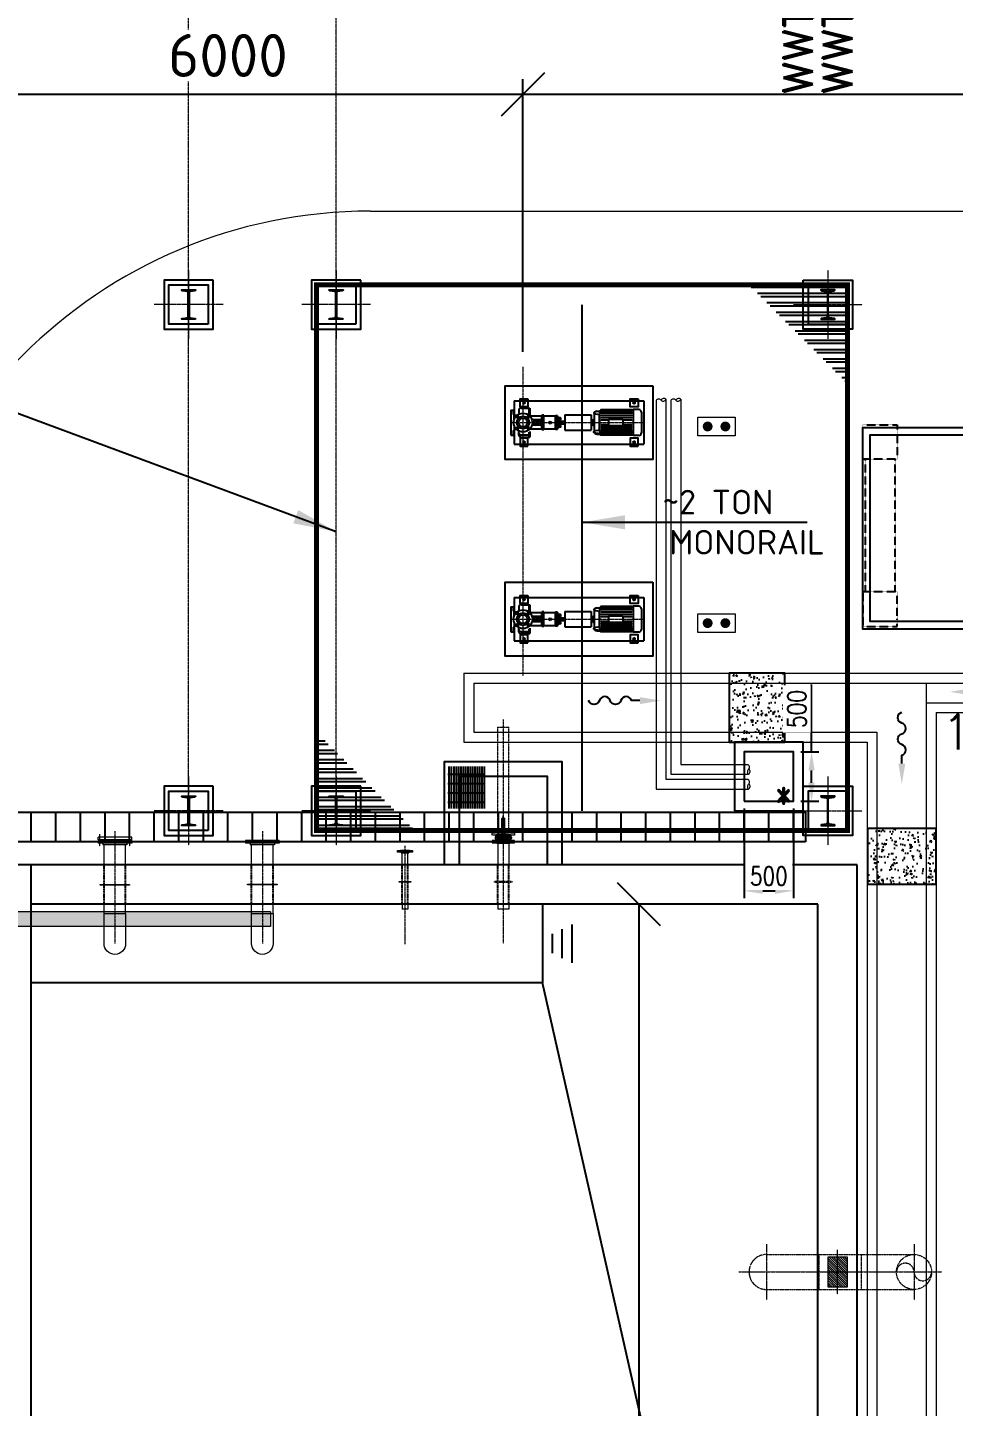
# Model space of a CAD drawing. Header units: inches. Extents: x 8618018 to 8935006, y 2431589 to 2567223.
# Drawn here: x 8644094 to 8653508, y 2500282 to 2514308 of the extents above; entities that cross this region are included whole.
import ezdxf

# ---------------------------------------------------------------- set-up
doc = ezdxf.new("R2010")
doc.units = ezdxf.units.IN
doc.header["$MEASUREMENT"] = 0
for name, pattern in [('CENTER', [2, 1.25, -0.25, 0.25, -0.25]), ('HIDDEN', [0.375, 0.25, -0.125]), ('PHANTOM', [2.5, 1.25, -0.25, 0.25, -0.25, 0.25, -0.25])]:
    doc.linetypes.add(name, pattern=pattern)
doc.layers.get('Defpoints').update_dxf_attribs({"color": 252})
for name, color, linetype in [('CCT', 4, 'Continuous'), ('Civil', 252, 'Continuous'), ('ELECTRICAL BOX', 30, 'Continuous'), ('EQ', 252, 'Continuous'), ('EXISTING', 252, 'Continuous'), ('Handrail', 252, 'FENCELINE1'), ('HIDDEN', 252, 'HIDDEN'), ('LCS', 4, 'Continuous'), ('MOTOR LOCATION', 3, 'Continuous'), ('PUMP', 252, 'Continuous'), ('SKID', 252, 'Continuous'), ('STR', 252, 'Continuous'), ('T', 3, 'Continuous'), ('TEXT', 252, 'Continuous'), ('valve', 252, 'Continuous')]:
    doc.layers.add(name, color=color, linetype=linetype)
for name, color, linetype, lineweight in [('CL', 252, 'CENTER', 5), ('DIM', 252, 'Continuous', 13), ('ICT', 6, 'Continuous', 13), ('IP', 252, 'Continuous', 0), ('PCT', 2, 'Continuous', 15), ('PIPE', 252, 'PHANTOM', 5), ('PUDDLE', 252, 'Continuous', 5), ('ref piping', 252, 'PHANTOM', 0), ('TRENCH', 252, 'Continuous', 13)]:
    doc.layers.add(name, color=color, linetype=linetype, lineweight=lineweight)
doc.styles.add('DIM', font='romans.shx', dxfattribs={"width": 0.8})
doc.styles.add('DIM1', font='romant.shx', dxfattribs={"width": 0.8})
doc.styles.add('ISOCPEUR', font='isocpeur.ttf')
doc.styles.add('r-30', font='romans.shx')
doc.styles.add('Roman', font='romans')
doc.styles.add('ROMAND', font='romand')
doc.linetypes.add('FENCELINE1', pattern='A,6.35,-2.54,[133,ltypeshp.shx,S=2.54,R=0,X=-2.54,Y=0],-2.54,25.4', length=36.83)
doc.dimstyles.new('DIM', dxfattribs={"dimscale": 175, "dimtxt": 2.5, "dimasz": 2.5, "dimexe": 0.875, "dimexo": 0.875, "dimgap": 1, "dimtad": 1, "dimdec": 0, "dimzin": 9, "dimdsep": 46, "dimtxsty": 'ISOCPEUR', "dimblk": 'OBLIQUE', "dimcen": 0.09, "dimclrd": 256, "dimclre": 256, "dimclrt": 252, "dimadec": 0, "dimazin": 0, "dimtfac": 1, "dimtdec": 0, "dimtmove": 0, "dimatfit": 3, "dimfxl": 1, "dimtfill": 1, "dimtolj": 1, "dimtzin": 0, "dimarcsym": 0})
doc.dimstyles.new('DIM_100', dxfattribs={"dimscale": 75, "dimtxt": 2.5, "dimasz": 2.5, "dimexe": 1, "dimexo": 1, "dimgap": 0.75, "dimtad": 1, "dimdec": 0, "dimrnd": 1, "dimzin": 12, "dimdsep": 46, "dimtxsty": 'DIM', "dimcen": 0.09, "dimclrd": 256, "dimclre": 256, "dimclrt": 3, "dimadec": 0, "dimazin": 0, "dimtfac": 0.046875, "dimtdec": 0, "dimtmove": 0, "dimatfit": 3, "dimfxl": 1, "dimtolj": 1, "dimtzin": 12, "dimlwd": -1, "dimlwe": -1, "dimarcsym": 0})
pattern_1 = [(270, (-36158619.35, 22342489.5), (250, -7e-14), [])]

# ---------------------------------------------------------------- blocks, each defined once
blk = doc.blocks.new('A$C2c255a77')
at = {"layer": 'Civil', "linetype": 'HIDDEN', "ltscale": 1.5}
for p, q in [((-7371, 6927), (-7371, 8277)), ((-7071, 6927), (-7071, 8277)), ((-1603, 5426), (-1982, 5299)), ((-1397, 4809), (-1603, 5426)), ((-1982, 5299), (-1776, 4682)), ((-1776, 4682), (-1397, 4809)), ((-3642, 3428), (-3429, 3640)), ((-2051, 2261), (-3429, 3640)), ((-2263, 2049), (-3642, 3428)), ((-4813, 2981), (-5012, 2634)), ((-4813, 2981), (-4249, 2659)), ((4813, 2981), (4249, 2659)), ((4813, 2981), (5012, 2634)), ((-4447, 2311), (-5012, 2634)), ((-4249, 2659), (-4447, 2311)), ((4262, 2607), (2563, 1636)), ((4249, 2659), (4447, 2311)), ((4447, 2311), (5012, 2634)), ((-2018, 2296), (-2301, 2013)), ((-2018, 2296), (-1558, 1836)), ((4411, 2346), (2712, 1376)), ((-1841, 1554), (-2301, 2013)), ((-1558, 1836), (-1841, 1554)), ((-360, 571), (-1591, 1802)), ((-572, 358), (-1803, 1589)), ((1979, 1351), (2543, 1673)), ((2741, 1326), (2543, 1673)), ((1998, 1314), (497, 457)), ((2177, 1003), (1979, 1351)), ((2741, 1326), (2177, 1003)), ((2147, 1054), (646, 196)), ((-646, -196), (-2152, -1056)), ((1801, -1591), (571, -360)), ((-500, -458), (-2003, -1316)), ((1589, -1803), (358, -572)), ((-2745, -1326), (-2181, -1004)), ((-2181, -1004), (-1983, -1351)), ((-2717, -1378), (-4421, -2351)), ((-2745, -1326), (-2547, -1673)), ((-1983, -1351), (-2547, -1673)), ((-2568, -1639), (-4272, -2612)), ((1551, -1839), (1834, -1556)), ((1834, -1556), (2293, -2015)), ((2011, -2298), (1551, -1839)), ((2011, -2298), (2293, -2015)), ((3638, -3428), (2260, -2049)), ((-4447, -2308), (-5012, -2630)), ((-4249, -2655), (-4447, -2308)), ((3426, -3640), (2047, -2261)), ((4249, -2655), (4447, -2308)), ((4447, -2308), (5012, -2630)), ((-4813, -2977), (-5012, -2630)), ((-4813, -2977), (-4249, -2655)), ((4813, -2977), (4249, -2655)), ((4813, -2977), (5012, -2630)), ((3426, -3640), (3638, -3428)), ((-2972, -4815), (-2651, -4249)), ((-2651, -4249), (-2303, -4447)), ((2651, -4249), (2303, -4447)), ((2972, -4815), (2651, -4249)), ((-2303, -4447), (-2624, -5012)), ((2303, -4447), (2624, -5012)), ((-2972, -4815), (-2624, -5012)), ((2972, -4815), (2624, -5012))]:
    blk.add_line(p, q, dxfattribs=at)
for points in [[(-1450, 8902), (-1450, 8252), (-1850, 8252), (-1850, 8902)], [(1450, 8902), (1450, 8252), (1850, 8252), (1850, 8902)], [(-7075, 8627), (-7050, 8627), (-7050, 8551), (-7050, 8277), (-7375, 8277), (-7400, 8277), (-7400, 8627)], [(-7075, 6577), (-7050, 6577), (-7050, 6652), (-7050, 6927), (-7375, 6927), (-7400, 6927), (-7400, 6577)], [(1397, 4809), (1603, 5426), (1982, 5299), (1776, 4682)]]:
    blk.add_lwpolyline(points, close=True, dxfattribs=at)
for centre, radius, start, end in [((0, 0), 2698, 33.7321, 130.7864), ((0, 0), 2398, 34.234, 204.7861), ((0, 0), 2698, 139.3216, 205.3367), ((4, -2), 2695, 319.103, 25.2665), ((0, 0), 2398, 214.3547, 25.2207), ((0, 0), 2698, 213.8393, 310.711)]:
    blk.add_arc(centre, radius, start, end, dxfattribs=at)
blk = doc.blocks.new('COL')
at = {"layer": 'Civil'}
blk.add_lwpolyline([(-250, -250), (250, -250), (250, 250), (-250, 250)], close=True, dxfattribs=at)
at = {"layer": 'CL', "ltscale": 0.25}
for p, q in [((0, -350), (0, 350)), ((-350, 0), (350, 0))]:
    blk.add_line(p, q, dxfattribs=at)
at = {"layer": 'STR'}
blk.add_lwpolyline([(-200, 200), (200, 200), (200, -200), (-200, -200)], close=True, dxfattribs=at)
blk.add_lwpolyline([(-70, 150), (70, 150), (70, 148, -0.414214), (63, 141), (18, 134, 0.414214), (4, 120), (4, -120, 0.414214), (18, -134), (63, -141, -0.414214), (70, -148), (70, -150), (-70, -150), (-70, -148, -0.414214), (-63, -141), (-18, -134, 0.414214), (-4, -120), (-4, 120, 0.414214), (-18, 134), (-63, 141, -0.414214), (-70, 148)], format="xyb", close=True, dxfattribs=at)
blk = doc.blocks.new('FLOW')
at = {"layer": 'Civil'}
blk.add_lwpolyline([(0, 125), (0, 175, -0.747781), (0, 239.8, 0.747781), (0, 304.6, -0.747781), (0, 369.4, 0.747781), (0, 434.2)], format="xyb", dxfattribs=at)
blk.add_solid([(20.8, 125), (-20.8, 125), (0, 0)], dxfattribs=at)
blk = doc.blocks.new('4SORF')
for p, q in [((-0.94, 2.655), (-1.31, 2.655)), ((-1.31, -2.655), (-1.31, 2.655)), ((-0.94, 4.5), (-0.94, -4.5)), ((-0.0625, 4.5), (-0.94, 4.5)), ((-0.0625, -4.5), (-0.0625, 4.5)), ((-0.0625, 3.09375), (0, 3.09375)), ((0, -3.09375), (0, 3.09375)), ((-0.94, -2.655), (-1.31, -2.655)), ((-0.94, -4.5), (-0.0625, -4.5)), ((-0.0625, -3.09375), (0, -3.09375))]:
    blk.add_line(p, q)
blk = doc.blocks.new('Bfm100v2')
for p, q in [((-10, 62), (-10, 31)), ((10, 62), (10, 31)), ((-10, -31), (-10, -62)), ((10, -31), (10, -62))]:
    blk.add_line(p, q)
blk.add_lwpolyline([(52, 16), (-33, 16, 1), (-33, -16), (52, -16, 0.414214), (55, -13), (55, 13, 0.414214)], format="xyb", close=True)
for points in [[(26, 19), (26, 76), (10, 76, 0.5), (-10, 76), (-26, 76), (-26, 19)], [(55, 10), (197, 10, -0.414214), (200, 7), (200, -7, -0.414214), (197, -10), (55, -10)], [(-26, -19), (-26, -76), (-10, -76, 0.5)], [(-10, -76, 0.5), (10, -76), (26, -76), (26, -19)]]:
    blk.add_lwpolyline(points, format="xyb")
for centre, radius, start, end in [((0, 0), 32.5, 29.817, 150.183), ((-18, 18), 3.55, 334.6902, 205.3098), ((18, 18), 3.55, 334.6902, 205.3098), ((0, 0), 32.5, 209.817, 330.183), ((-18, -18), 3.55, 154.6902, 25.3098), ((18, -18), 3.55, 154.6902, 25.3098)]:
    blk.add_arc(centre, radius, start, end)
at = {"layer": 'CL', "linetype": 'CENTER'}
for p, q in [((-55, 0), (223, 0)), ((-13, 13), (-23, 23)), ((-13, 22), (-22, 13)), ((-10, 0), (10, 0)), ((0, -90), (0, 88)), ((13, 13), (23, 23)), ((22, 13), (13, 22)), ((-13, -13), (-23, -23)), ((-22, -13), (-13, -22)), ((13, -13), (23, -23)), ((13, -22), (22, -13))]:
    blk.add_line(p, q, dxfattribs=at)
blk = doc.blocks.new('8SORF')
for p, q in [((-1.125, -6.75), (-1.125, 6.75)), ((-0.0625, 6.75), (-1.125, 6.75)), ((-0.0625, -6.75), (-0.0625, 6.75)), ((-1.125, 4.845), (-1.75, 4.845)), ((-1.75, -4.845), (-1.75, 4.845)), ((-0.0625, 5.3125), (0, 5.3125)), ((0, -5.3125), (0, 5.3125)), ((-1.125, -4.845), (-1.75, -4.845)), ((-0.0625, -5.3125), (0, -5.3125)), ((-0.0625, -6.75), (-1.125, -6.75))]:
    blk.add_line(p, q)
blk = doc.blocks.new('SLOPE')
at = {"layer": 'Civil'}
for p, q in [((-196, 0), (196, 0)), ((-147, -100), (147, -100)), ((-98, -200), (98, -200))]:
    blk.add_line(p, q, dxfattribs=at)
blk = doc.blocks.new('IP1')
at = {"layer": 'IP', "lineweight": 0}
h = blk.add_hatch(dxfattribs=at)
h.set_pattern_fill('LINE', color=256, scale=5, angle=45)
h.set_pattern_definition([(45, (-8708617.247, -2397859.725), (-11.22532015, 11.22532015), [])])
h.paths.add_polyline_path([(-150, -100), (150, -100), (150, 100), (-150, 100)])
at = {"layer": 'CL', "ltscale": 0.25}
for p, q in [((0, 175), (0, -175)), ((-225, 0), (225, 0))]:
    blk.add_line(p, q, dxfattribs=at)
at = {"layer": 'IP'}
blk.add_lwpolyline([(-150, -100), (150, -100), (150, 100), (-150, 100)], close=True, dxfattribs=at)
blk = doc.blocks.new('80f2')
for centre, radius in [((0, 0), 95.2), ((0, 0), 63.4), ((-54, 54), 9.52), ((0, 0), 44.4), ((54, 54), 9.52), ((-54, -54), 9.52), ((54, -54), 9.52)]:
    blk.add_circle(centre, radius)
blk = doc.blocks.new('A$Cd2e47764')
at = {"layer": 'Civil'}
for points in [[(-240, -50), (-160, -50), (-160, 30), (-240, 30)], [(240, -50), (160, -50), (160, 30), (240, 30)], [(-240, -1170), (-160, -1170), (-160, -1090), (-240, -1090)], [(240, -1170), (160, -1170), (160, -1090), (240, -1090)]]:
    blk.add_lwpolyline(points, close=True, dxfattribs=at)
at = {"layer": 'CL'}
for p, q in [((-200, 6), (-200, -26)), ((138, 0), (-138, 0)), ((0, 125), (0, -1230)), ((200, 6), (200, -26)), ((-184, -10), (-216, -10)), ((184, -10), (216, -10)), ((-200, -1114), (-200, -1146)), ((200, -1114), (200, -1146)), ((-184, -1130), (-216, -1130)), ((184, -1130), (216, -1130))]:
    blk.add_line(p, q, dxfattribs=at)
at = {"layer": 'PUMP'}
for p, q in [((-220, 90), (-220, -1230)), ((-82, 90), (-220, 90)), ((-147, 23), (-147, -71)), ((-127, 125), (-127, 101)), ((127, 125), (-127, 125)), ((-82, 101), (-127, 101)), ((-127, 43), (-85, 43)), ((-125, 23), (-125, -61)), ((-82, 101), (-82, 88)), ((-35, 88), (-82, 88)), ((-71, 64), (-71, 88)), ((35, 88), (82, 88)), ((71, 64), (71, 88)), ((127, 101), (82, 101)), ((82, 101), (82, 88)), ((220, 90), (82, 90)), ((128, 43), (85, 43)), ((127, 125), (127, 101)), ((147, 23), (147, -71)), ((220, 90), (220, -1230)), ((-97, -61), (-147, -61)), ((-90, -71), (-147, -71)), ((-66, -193), (-66, -69)), ((-28, -193), (-28, -91)), ((-28, -115), (28, -115)), ((-24, -121), (-24, -115)), ((-24, -121), (24, -121)), ((-14, -193), (-14, -115)), ((14, -193), (14, -115)), ((24, -121), (24, -115)), ((28, -193), (28, -91)), ((147, -71), (64, -71)), ((66, -193), (66, -69)), ((147, -61), (73, -61)), ((-75, -193), (75, -193)), ((-75, -211), (-75, -193)), ((-75, -202), (75, -202)), ((-75, -211), (71, -211)), ((-71, -211), (-75, -211)), ((-66, -330), (-66, -216)), ((-12, -278), (-6, -267)), ((-6, -288), (-12, -278)), ((-6, -267), (6, -267)), ((6, -267), (12, -278)), ((12, -278), (6, -288)), ((66, -330), (66, -216)), ((71, -211), (75, -211)), ((75, -211), (75, -193)), ((-70, -330), (70, -330)), ((-70, -351), (-70, -330)), ((-70, -351), (70, -351)), ((-58, -360), (-58, -351)), ((-58, -360), (58, -360)), ((-48, -366), (48, -366)), ((-48, -375), (-48, -366)), ((-48, -375), (48, -375)), ((-47, -381), (-47, -375)), ((-46, -382), (-29, -382)), ((-44, -366), (-44, -360)), ((-42, -382), (-42, -375)), ((-33, -382), (-33, -375)), ((-31, -366), (-31, -360)), ((-29, -381), (-29, -375)), ((-16, -378), (-16, -375)), ((-15, -377), (15, -377)), ((-14, -377), (-14, -427)), ((-14, -377), (14, -377)), ((-14, -377), (14, -377)), ((6, -288), (-6, -288)), ((14, -377), (14, -427)), ((16, -378), (16, -375)), ((29, -381), (29, -375)), ((46, -382), (29, -382)), ((31, -366), (31, -360)), ((33, -382), (33, -375)), ((42, -382), (42, -375)), ((44, -366), (44, -360)), ((47, -381), (47, -375)), ((48, -375), (48, -366)), ((58, -360), (58, -351)), ((70, -351), (70, -330)), ((77, -427), (-77, -427)), ((-77, -427), (-77, -695)), ((77, -427), (77, -695)), ((77, -695), (-77, -695)), ((-14, -718), (-14, -695)), ((14, -718), (14, -695)), ((-128, -1112), (-128, -793)), ((-123, -789), (-126, -790)), ((-119, -796), (-119, -1108)), ((-113, -796), (-119, -796)), ((-113, -796), (-119, -796)), ((-117, -751), (-117, -783)), ((-117, -783), (117, -783)), ((-116, -778), (-105, -724)), ((-116, -1108), (-116, -796)), ((-116, -796), (-116, -796)), ((-105, -724), (-89, -724)), ((-102, -719), (-91, -719)), ((-102, -724), (-102, -719)), ((-99, -719), (-99, -724)), ((-99, -783), (-99, -1122)), ((-95, -1122), (-95, -783)), ((-94, -719), (-94, -724)), ((-91, -724), (-91, -719)), ((-91, -796), (-91, -1108)), ((-85, -796), (-91, -796)), ((-77, -778), (-89, -724)), ((-88, -727), (88, -727)), ((-87, -1108), (-87, -796)), ((-87, -796), (-87, -796)), ((-77, -778), (77, -778)), ((-76, -796), (-76, -1108)), ((-70, -796), (-76, -796)), ((-72, -1108), (-72, -796)), ((-72, -796), (-72, -796)), ((-51, -796), (-51, -1108)), ((-45, -796), (-51, -796)), ((-47, -1108), (-47, -796)), ((-47, -796), (-47, -796)), ((-42, -727), (-34, -718)), ((-34, -718), (34, -718)), ((-22, -796), (-28, -796)), ((-28, -796), (-28, -868)), ((-24, -796), (-24, -796)), ((-24, -868), (-24, -796)), ((-14, -718), (14, -718)), ((22, -796), (28, -796)), ((24, -796), (24, -796)), ((24, -868), (24, -796)), ((28, -796), (28, -868)), ((42, -727), (34, -718)), ((45, -796), (51, -796)), ((47, -1108), (47, -796)), ((47, -796), (47, -796)), ((51, -796), (51, -1108)), ((70, -796), (76, -796)), ((72, -1108), (72, -796)), ((72, -796), (72, -796)), ((76, -796), (76, -1108)), ((77, -778), (89, -724)), ((105, -724), (89, -724)), ((102, -719), (91, -719)), ((91, -724), (91, -719)), ((94, -719), (94, -724)), ((95, -1122), (95, -783)), ((99, -719), (99, -724)), ((99, -783), (99, -1122)), ((102, -724), (102, -719)), ((116, -778), (105, -724)), ((113, -796), (119, -796)), ((113, -796), (119, -796)), ((116, -1108), (116, -796)), ((116, -796), (116, -796)), ((117, -751), (117, -783)), ((119, -796), (119, -1108)), ((123, -789), (126, -790)), ((128, -1112), (128, -793)), ((-34, -1016), (-34, -868)), ((34, -868), (-34, -868)), ((34, -868), (34, -1016)), ((132, -1122), (-132, -1122)), ((-132, -1177), (-132, -1122)), ((-123, -1115), (-126, -1114)), ((-113, -1108), (-119, -1108)), ((-85, -1108), (-91, -1108)), ((-70, -1108), (-76, -1108)), ((-45, -1108), (-51, -1108)), ((34, -1016), (-34, -1016)), ((-28, -1016), (-28, -1108)), ((-22, -1108), (-28, -1108)), ((-24, -1108), (-24, -1016)), ((22, -1108), (28, -1108)), ((24, -1108), (24, -1016)), ((28, -1016), (28, -1108)), ((45, -1108), (51, -1108)), ((70, -1108), (76, -1108)), ((113, -1108), (119, -1108)), ((123, -1115), (126, -1114)), ((132, -1177), (132, -1122)), ((220, -1230), (-220, -1230)), ((104, -1204), (-104, -1204))]:
    blk.add_line(p, q, dxfattribs=at)
for centre in [(-200, -10), (200, -10), (-200, -1130), (200, -1130)]:
    blk.add_circle(centre, 9, dxfattribs=at)
for centre, radius, start, end in [((-127, 23), 19.9, 90, 180), ((-105, 23), 19.9, 89.9996, 180), ((128, 23), 19.9, 0, 90), ((-71, -216), 4.98, 0, 90), ((71, -216), 4.98, 90, 180), ((-59, -487), 106, 81.1292, 83.67), ((-46, -381), 0.622, 180, 270), ((-38, -398), 16.6, 74.2646, 105.7354), ((-17, -487), 106, 96.33, 98.8708), ((-29, -381), 0.622, 270, 0), ((-15, -378), 1.31, 107.3069, 158.8398), ((15, -378), 1.31, 21.1602, 72.6931), ((17, -487), 106, 81.1292, 83.67), ((29, -381), 0.622, 180, 270), ((38, -398), 16.6, 74.2646, 105.7354), ((59, -487), 106, 96.33, 98.8708), ((46, -381), 0.622, 270, 0), ((-126, -793), 2.49, 109.749, 180), ((-123, -783), 6.5, 270, 0), ((-89, -751), 27.4, 127.8416, 180), ((89, -751), 27.4, 0, 52.1584), ((123, -783), 6.5, 180, 270), ((126, -793), 2.49, 0, 70.251), ((-126, -1112), 2.49, 180, 250.251), ((-123, -1122), 6.5, 0, 90), ((123, -1122), 6.5, 90, 180), ((126, -1112), 2.49, 289.749, 0), ((-104, -1177), 27.4, 180, 270), ((104, -1177), 27.4, 270, 0)]:
    blk.add_arc(centre, radius, start, end, dxfattribs=at)
blk.add_blockref('80f2', (0, 0), dxfattribs=at)
blk = doc.blocks.new('2SOrf')
for p, q in [((0, -1.8125), (0, 1.8125)), ((0.0625, 1.8125), (0, 1.8125)), ((0.0625, 3), (0.75, 3)), ((0.0625, -3), (0.0625, 3)), ((0.75, 3), (0.75, -3)), ((0.75, 1.53), (1, 1.53)), ((1, -1.53), (1, 1.53)), ((0.0625, -1.8125), (0, -1.8125)), ((0.75, -3), (0.0625, -3)), ((0.75, -1.53), (1, -1.53))]:
    blk.add_line(p, q)
blk = doc.blocks.new('_Oblique')
at = {"color": 0, "linetype": 'ByBlock', "lineweight": -2}
blk.add_line((-0.5, -0.5), (0.5, 0.5), dxfattribs=at)
blk = doc.blocks.new('*D246')
at = {"layer": 'Defpoints', "color": 0, "transparency": 16777216}
for p in [(21050, 42290), (21050, 39515), (15050, 34450)]:
    blk.add_point(p, dxfattribs=at)
at = {"layer": 'DIM', "lineweight": -2, "transparency": 16777216}
for p, q in [((15050, 34603), (15050, 42443)), ((21050, 39669), (21050, 42443)), ((15050, 42290), (21050, 42290))]:
    blk.add_line(p, q, dxfattribs=at)
at = {"layer": 'DIM', "lineweight": -2, "transparency": 16777216, "xscale": 437.5, "yscale": 437.5, "zscale": 437.5, "rotation": 180}
blk.add_blockref('_Oblique', (15050, 42290), dxfattribs=at)
at = {"layer": 'DIM', "lineweight": -2, "transparency": 16777216, "xscale": 437.5, "yscale": 437.5, "zscale": 437.5}
blk.add_blockref('_Oblique', (21050, 42290), dxfattribs=at)
at = {"layer": 'DIM', "color": 252, "transparency": 16777216, "insert": (18050, 42684), "char_height": 437.5, "attachment_point": 5, "style": 'ISOCPEUR', "bg_fill": 3, "box_fill_scale": 1.1, "bg_fill_color": 256, "bg_fill_true_color": 13158600, "bg_fill_transparency": 0}
blk.add_mtext('\\A1;6000', dxfattribs=at)
blk = doc.blocks.new('*D247')
at = {"layer": 'Defpoints', "color": 0, "transparency": 16777216}
for p in [(31905, 42290), (21050, 39515), (31905, 39233)]:
    blk.add_point(p, dxfattribs=at)
at = {"layer": 'DIM', "lineweight": -2, "transparency": 16777216}
for p, q in [((21050, 39669), (21050, 42443)), ((31905, 39386), (31905, 42443)), ((21050, 42290), (31905, 42290))]:
    blk.add_line(p, q, dxfattribs=at)
at = {"layer": 'DIM', "lineweight": -2, "transparency": 16777216, "xscale": 437.5, "yscale": 437.5, "zscale": 437.5, "rotation": 180}
blk.add_blockref('_Oblique', (21050, 42290), dxfattribs=at)
at = {"layer": 'DIM', "lineweight": -2, "transparency": 16777216, "xscale": 437.5, "yscale": 437.5, "zscale": 437.5}
blk.add_blockref('_Oblique', (31905, 42290), dxfattribs=at)
at = {"layer": 'DIM', "color": 252, "transparency": 16777216, "insert": (26478, 42684), "char_height": 437.5, "attachment_point": 5, "style": 'ISOCPEUR', "bg_fill": 3, "box_fill_scale": 1.1, "bg_fill_color": 256, "bg_fill_true_color": 13158600, "bg_fill_transparency": 0}
blk.add_mtext('\\A1;10855', dxfattribs=at)
blk = doc.blocks.new('*D318')
at = {"layer": 'Defpoints', "color": 0, "transparency": 16777216}
for p in [(22230, 34050), (22295, 34050), (21903, 20850)]:
    blk.add_point(p, dxfattribs=at)
at = {"layer": 'DIM', "lineweight": -2, "transparency": 16777216}
for p, q in [((22142, 34050), (22077, 34050)), ((22230, 20850), (22230, 34050)), ((22056, 20850), (22383, 20850))]:
    blk.add_line(p, q, dxfattribs=at)
at = {"layer": 'DIM', "lineweight": -2, "transparency": 16777216, "xscale": 437.5, "yscale": 437.5, "zscale": 437.5}
for p, rotation in [((22230, 34050), 90), ((22230, 20850), 270)]:
    blk.add_blockref('_Oblique', p, dxfattribs=dict(at, rotation=rotation))
at = {"layer": 'DIM', "color": 252, "transparency": 16777216, "insert": (21836, 27450), "char_height": 437.5, "attachment_point": 5, "rotation": 90, "style": 'ISOCPEUR', "bg_fill": 3, "box_fill_scale": 1.1, "bg_fill_color": 256, "bg_fill_true_color": 13158600, "bg_fill_transparency": 0}
blk.add_mtext('\\A1;13200', dxfattribs=at)
blk = doc.blocks.new('*D319')
at = {"layer": 'Defpoints', "color": 0, "transparency": 16777216}
for p in [(25882, 30300), (26075, 17800), (26169, 17800)]:
    blk.add_point(p, dxfattribs=at)
at = {"layer": 'DIM', "lineweight": -2, "transparency": 16777216}
for p, q in [((26035, 30300), (26228, 30300)), ((26075, 30300), (26075, 17800)), ((26016, 17800), (25922, 17800))]:
    blk.add_line(p, q, dxfattribs=at)
at = {"layer": 'DIM', "lineweight": -2, "transparency": 16777216, "xscale": 437.5, "yscale": 437.5, "zscale": 437.5}
for p, rotation in [((26075, 30300), 90), ((26075, 17800), 270)]:
    blk.add_blockref('_Oblique', p, dxfattribs=dict(at, rotation=rotation))
at = {"layer": 'DIM', "color": 252, "transparency": 16777216, "insert": (25681, 24050), "char_height": 437.5, "attachment_point": 5, "rotation": 90, "style": 'ISOCPEUR', "bg_fill": 3, "box_fill_scale": 1.1, "bg_fill_color": 256, "bg_fill_true_color": 13158600, "bg_fill_transparency": 0}
blk.add_mtext('\\A1;12500', dxfattribs=at)
blk = doc.blocks.new('*D351')
at = {"transparency": 16777216}
for p, q in [((8651381, 2506365), (8651381, 2505452)), ((8651881, 2506365), (8651881, 2505452)), ((8651569, 2505527), (8651694, 2505527))]:
    blk.add_line(p, q, dxfattribs=at)
for points in [[(8651569, 2505558), (8651569, 2505496), (8651381, 2505527)], [(8651694, 2505558), (8651694, 2505496), (8651881, 2505527)]]:
    blk.add_solid(points, dxfattribs=at)
at = {"layer": 'Defpoints', "color": 0, "transparency": 16777216}
for p in [(8651381, 2506440), (8651881, 2506440)]:
    blk.add_point(p, dxfattribs=at)
at = {"color": 3, "transparency": 16777216, "insert": (8651631, 2505677), "char_height": 187.5, "attachment_point": 5, "style": 'DIM', "bg_fill": 3, "box_fill_scale": 1.25, "bg_fill_color": 256, "bg_fill_true_color": 13158600, "bg_fill_transparency": 0}
blk.add_mtext('\\A1;500', dxfattribs=at)
at = {"layer": 'Defpoints', "color": 0, "transparency": 16777216}
blk.add_point((8651881, 2505527), dxfattribs=at)
blk = doc.blocks.new('*D362')
at = {"transparency": 16777216}
for p, q in [((8652066, 2506940), (8652066, 2507626)), ((8651956, 2506940), (8652141, 2506940)), ((8652066, 2506627), (8652066, 2506752)), ((8651956, 2506440), (8652141, 2506440))]:
    blk.add_line(p, q, dxfattribs=at)
for points in [[(8652034, 2506752), (8652097, 2506752), (8652066, 2506940)], [(8652034, 2506627), (8652097, 2506627), (8652066, 2506440)]]:
    blk.add_solid(points, dxfattribs=at)
at = {"layer": 'Defpoints', "color": 0, "transparency": 16777216}
for p in [(8651881, 2506940), (8651881, 2506440), (8652066, 2506440)]:
    blk.add_point(p, dxfattribs=at)
at = {"color": 3, "transparency": 16777216, "insert": (8651916, 2507377), "char_height": 187.5, "attachment_point": 5, "rotation": 90, "style": 'DIM', "bg_fill": 3, "box_fill_scale": 1.25, "bg_fill_color": 256, "bg_fill_true_color": 13158600, "bg_fill_transparency": 0}
blk.add_mtext('\\A1;500', dxfattribs=at)
blk = doc.blocks.new('LPNO')
at = {"layer": 'ELECTRICAL BOX', "color": 7, "lineweight": 0}
for p, q in [((25.6, 21.4), (3.9, -21.4)), ((25.6, -21.4), (3.9, 21.4))]:
    blk.add_line(p, q, dxfattribs=at)
blk.add_lwpolyline([(3.9, -21.4), (3.9, 21.4), (25.6, 21.4), (25.6, -21.4)], close=True, dxfattribs=at)
at = {"layer": 'ELECTRICAL BOX', "color": 7, "lineweight": 0, "const_width": 3.59}
blk.add_lwpolyline([(3.9, 1.8, 1), (3.9, -1.8, 1)], format="xyb", close=True, dxfattribs=at)
at = {"layer": 'ELECTRICAL BOX', "style": 'DIM1', "width": 0.8}
blk.add_attdef('LPNO', (36.8, 20.2), '', height=32, dxfattribs=at)
blk = doc.blocks.new('LCS')
at = {"layer": 'T', "color": 4, "lineweight": 0}
blk.add_lwpolyline([(-590, 295), (-210, 295), (-210, 105), (-590, 105)], close=True, dxfattribs=at)
at = {"layer": 'T', "color": 4, "const_width": 50}
for points in [[(-515, 200, 1), (-465, 200, 1)], [(-335, 200, 1), (-285, 200, 1)]]:
    blk.add_lwpolyline(points, format="xyb", close=True, dxfattribs=at)
at = {"layer": 'MOTOR LOCATION', "color": 4, "style": 'Roman'}
blk.add_attdef('XXX', (246, 103), '', height=240, dxfattribs=at)
blk = doc.blocks.new('GA CRM')
h = blk.add_hatch()
h.set_pattern_fill('ANSI32', color=256, scale=10, angle=-45)
h.set_pattern_definition([(360, (-2316205.7, 8709522.2), (2e-14, 95.25), []), (360, (-2316173.95, 8709490.45), (2e-14, 95.25), [])])
h.paths.add_polyline_path([(23350.1, 40350), (24350.1, 40350), (24350.1, 39350)])
h = blk.add_hatch()
h.set_pattern_fill('ANSI32', color=256, scale=10, angle=135)
h.set_pattern_definition([(180, (2359505.89, -8634372.2), (-3e-14, -95.25), []), (180, (2359474.14, -8634340.45), (-3e-14, -95.25), [])])
h.paths.add_polyline_path([(19950.1, 34800), (18950.1, 34800), (18950.1, 35800)])
at = {"layer": 'Civil'}
h = blk.add_hatch(dxfattribs=at)
h.set_pattern_fill('AR-CONC', color=256)
h.set_pattern_definition([(50, (-8676036.7, -2450147.63), (182.184669, -15.9390855), [19.05, -209.55]), (355, (-8676036.7, -2450147.63), (-35.2434214, 191.0568452), [15.24, -167.640584]), (100.4514447, (-8676021.52, -2450148.96), (146.941247, 175.117752), [16.1900088, -178.0902446]), (46.1842, (-8676036.7, -2450096.83), (271.079041, -42.042328), [28.575, -314.325]), (96.6355576, (-8676014.12, -2450100.33), (237.404134, 247.4261246), [24.285023, -267.135608]), (351.184151, (-8676036.7, -2450096.83), (237.404134, 247.426125), [22.859967, -251.459732]), (21, (-8676011.3, -2450109.53), (151.6143913, -102.2651982), [19.05, -209.55]), (326, (-8676011.3, -2450109.53), (61.8020283, 184.187966), [15.24, -167.64]), (71.451445, (-8675998.67, -2450118.05), (213.4164193, 81.922769), [16.1900088, -178.0899376]), (37.5, (-8676036.706, -2450147.63), (3.08860325, 84.55503887), [0, -165.608, 0, -170.18, 0, -168.275]), (7.5, (-8676036.71, -2450147.63), (66.8196625, 100.1805748), [0, -97.028, 0, -161.798, 0, -64.135]), (327.5, (-8676093.35, -2450147.63), (135.59059517, -5.728744), [0, -63.5, 0, -198.12, 0, -262.89]), (317.5, (-8676118.75, -2450147.63), (148.1291814, 25.426491), [0, -82.55, 0, -131.572, 0, -186.69])])
h.paths.add_polyline_path([(23145.8, 35700), (23712, 35700), (23712, 36400), (23145.8, 36400)])
h = blk.add_hatch(dxfattribs=at)
h.set_pattern_fill('AR-CONC', color=256, angle=90)
h.set_pattern_definition([(140, (2511399.53, -8664929.09), (15.9390855, 182.184669), [19.05, -209.55]), (85, (2511399.53, -8664929.09), (-191.0568452, -35.2434214), [15.24, -167.640584]), (190.4514447, (2511400.85, -8664913.9), (-175.117752, 146.941247), [16.1900088, -178.0902446]), (136.1842, (2511348.73, -8664929.09), (42.042328, 271.079041), [28.575, -314.325]), (186.6355576, (2511352.23, -8664906.5), (-247.4261246, 237.404134), [24.285023, -267.135608]), (81.184151, (2511348.73, -8664929.1), (-247.426125, 237.404134), [22.859967, -251.459732]), (111, (2511361.43, -8664903.69), (102.2651982, 151.6143913), [19.05, -209.55]), (56, (2511361.43, -8664903.69), (-184.187966, 61.8020283), [15.24, -167.64]), (161.451445, (2511369.95, -8664891.05), (-81.922769, 213.4164193), [16.1900088, -178.0899376]), (127.5, (2511399.526, -8664929.09), (-84.55503887, 3.08860325), [0, -165.608, 0, -170.18, 0, -168.275]), (97.5, (2511399.53, -8664929.09), (-100.1805748, 66.8196625), [0, -97.028, 0, -161.798, 0, -64.135]), (57.5, (2511399.526, -8664985.73), (5.728744, 135.59059517), [0, -63.5, 0, -198.12, 0, -262.89]), (47.5, (2511399.53, -8665011.13), (-25.426491, 148.1291814), [0, -82.55, 0, -131.572, 0, -186.69])])
h.paths.add_polyline_path([(25251.9, 34253.4), (25251.9, 34819.7), (24551.9, 34819.7), (24551.9, 34253.4)])
at = {"layer": 'SKID'}
h = blk.add_hatch(dxfattribs=at)
h.set_pattern_fill('GRATE', color=256, scale=30, angle=90)
h.set_pattern_definition([(90, (2513448.597, -8645536), (-23.8125, -5e-15), []), (180, (2513448.6, -8645536), (2e-14, -95.25), [])])
h.paths.add_polyline_path([(20284.8, 35025.6), (20284.8, 35450.3), (20659.8, 35450.3), (20659.8, 35025.6)])
at = {"linetype": 'PHANTOM', "const_width": 50}
blk.add_lwpolyline([(18950.1, 40350), (24350.1, 40350), (24350.1, 34800), (18950.1, 34800)], close=True, dxfattribs=at)
at = {"color": 252, "linetype": 'PHANTOM', "ltscale": 0.75, "const_width": 20}
blk.add_lwpolyline([(21650.1, 40150), (21650.1, 35000)], dxfattribs=at)
at = {"layer": 'Civil'}
for p, q in [((24450, 34450), (15050, 34450)), ((16050, 20450), (16050, 34450)), ((24450, 5050), (24450, 34450)), ((24050, 34050), (16050, 34050)), ((21250.1, 34050), (21250.1, 33250)), ((24050, 20850), (24050, 34050)), ((21250.1, 33250), (16050, 33250)), ((24050, 20850), (21250.1, 33250))]:
    blk.add_line(p, q, dxfattribs=at)
for points in [[(22370.1, 39325), (22370.1, 38575), (20870.1, 38575), (20870.1, 39325)], [(22370.1, 37325), (22370.1, 36575), (20870.1, 36575), (20870.1, 37325)], [(23145.8, 35700), (23712, 35700), (23712, 36400), (23145.8, 36400)], [(25251.9, 34253.4), (25251.9, 34819.7), (24551.9, 34819.7), (24551.9, 34253.4)]]:
    blk.add_lwpolyline(points, close=True, dxfattribs=at)
at = {"layer": 'Civil', "ltscale": 0.4}
blk.add_lwpolyline([(30105, 38900), (30105, 36850), (24505, 36850), (24505, 38900), (30105, 38900)], dxfattribs=at)
at = {"layer": 'Civil'}
for points in [[(21450.1, 34450), (21450.1, 35500), (20250.1, 35500), (20250.1, 34450)], [(21300.1, 34450), (21300.1, 35350), (20400.1, 35350), (20400.1, 34450)]]:
    blk.add_lwpolyline(points, dxfattribs=at)
at = {"layer": 'CL'}
for p, q in [((17650.1, 35000), (17650.1, 53299.8)), ((19150.1, 35000), (19150.1, 53299.8)), ((21050.1, 39515.4), (21050.1, 36375)), ((20850.1, 35928.3), (20850.1, 33650)), ((16900.1, 34795), (16900.1, 33650)), ((18400.1, 34795), (18400.1, 33650)), ((19850.1, 34645.1), (19850.1, 33645.9))]:
    blk.add_line(p, q, dxfattribs=at)
at = {"layer": 'CL', "ltscale": 0.25}
for p, q in [((16746.9, 34641.3), (16746.9, 34761.6)), ((17053.3, 34641.3), (17053.3, 34761.6)), ((23526.6, 30593.1), (23526.6, 30026.9)), ((25026.4, 30593.1), (25026.4, 30026.9)), ((23243.5, 30310), (25309.5, 30310))]:
    blk.add_line(p, q, dxfattribs=at)
at = {"layer": 'DIM'}
blk.add_line((19500, 41100.2), (77305, 41100.2), dxfattribs=at)
blk.add_arc((19500, 36100.2), 5000, 90, 180, dxfattribs=at)
at = {"layer": 'Handrail', "linetype": 'FENCELINE1', "ltscale": 0.02}
blk.add_lwpolyline([(30105, 36925), (24580, 36925), (24580, 38825), (30105, 38825)], dxfattribs=at)
at = {"layer": 'HIDDEN', "ltscale": 0.75}
for p, q in [((16790.6, 34050), (16790.6, 34450)), ((17009.6, 34050), (17009.6, 34450)), ((18290.6, 34050), (18290.6, 34450)), ((18509.6, 34050), (18509.6, 34450)), ((19819.9, 34050), (19819.9, 34450)), ((19880.2, 34050), (19880.2, 34450)), ((20792.9, 34050), (20792.9, 34450)), ((20907.2, 34050), (20907.2, 34450))]:
    blk.add_line(p, q, dxfattribs=at)
blk.add_lwpolyline([(20762.6, 34274.8), (20762.6, 34280.8), (20937.6, 34280.8), (20937.6, 34274.8)], close=True, dxfattribs=at)
at = {"layer": 'IP'}
for p, q in [((19819.9, 34450), (19819.9, 34574.6)), ((19880.2, 34450), (19880.2, 34574.6)), ((19819.9, 34050), (19819.9, 34000)), ((19880.2, 34050), (19880.2, 34000))]:
    blk.add_line(p, q, dxfattribs=at)
at = {"layer": 'PIPE', "ltscale": 0.25}
for p, q in [((20792.9, 34785.4), (20792.9, 35850)), ((20792.9, 35850), (20907.2, 35850)), ((20907.2, 34785.4), (20907.2, 35850))]:
    blk.add_line(p, q, dxfattribs=at)
at = {"layer": 'PUDDLE'}
for p, q in [((17071.5, 34731.6), (16728.6, 34731.6)), ((16728.6, 34704.6), (16728.6, 34731.6)), ((17071.5, 34704.6), (16728.6, 34704.6)), ((16765.2, 34704.6), (16765.2, 34703)), ((17035, 34703), (16765.2, 34703)), ((16790.6, 34450), (16790.6, 34655.5)), ((17009.6, 34450), (17009.6, 34655.5)), ((17035, 34704.6), (17035, 34703)), ((17071.5, 34704.6), (17071.5, 34731.6)), ((18290.6, 34450), (18290.6, 34655.5)), ((18509.6, 34450), (18509.6, 34655.5)), ((20792.9, 34666.7), (20792.9, 34450)), ((20907.2, 34666.7), (20907.2, 34450)), ((16790.6, 33954.8), (16790.6, 34050)), ((17009.6, 33954.8), (17009.6, 34050)), ((18290.6, 33954.8), (18290.6, 34050)), ((18509.6, 33954.8), (18509.6, 34050)), ((19880.2, 34000), (19819.9, 34000)), ((20792.9, 34050), (20792.9, 34000)), ((20907.2, 34000), (20792.9, 34000)), ((20907.2, 34050), (20907.2, 34000))]:
    blk.add_line(p, q, dxfattribs=at)
for points in [[(16750.1, 34245.6), (16750.1, 34251.6), (17050.1, 34251.6), (17050.1, 34245.6)], [(18250.1, 34247.8), (18250.1, 34253.8), (18550.1, 34253.8), (18550.1, 34247.8)], [(19790.1, 34274.8), (19790.1, 34280.8), (19910.1, 34280.8), (19910.1, 34274.8)]]:
    blk.add_lwpolyline(points, close=True, dxfattribs=at)
for points in [[(17009.6, 33650, -1), (16790.6, 33650), (16790.6, 33954.8), (17009.6, 33954.8)], [(18509.6, 33650, -1), (18290.6, 33650), (18290.6, 33954.8), (18509.6, 33954.8)]]:
    blk.add_lwpolyline(points, format="xyb", close=True, dxfattribs=at)
at = {"layer": 'ref piping', "ltscale": 0.25}
for p, q in [((23526.6, 30487.8), (25026.4, 30487.8)), ((24060, 30487.8), (24060, 30132.2)), ((24493, 30132.2), (24493, 30487.8)), ((23526.6, 30132.2), (25026.4, 30132.2))]:
    blk.add_line(p, q, dxfattribs=at)
blk.add_circle((25026.4, 30310), 177.8, dxfattribs=at)
for centre, radius, start, end in [((23526.6, 30310), 177.8, 90, 270), ((24937.5, 30310), 88.9, 0, 180), ((25115.3, 30310), 88.9, 180, 0)]:
    blk.add_arc(centre, radius, start, end, dxfattribs=at)
at = {"layer": 'TRENCH'}
for p, q in [((20450.1, 36400), (29791.6, 36400)), ((20450.1, 36400), (20450.1, 35700)), ((20550.1, 36300), (29791.6, 36300)), ((20550.1, 36300), (20550.1, 35800)), ((25150, 36300), (25150, 24589)), ((25150, 36100), (29791.6, 36100)), ((25250, 36000), (25250, 24689)), ((25250, 36000), (29791.6, 36000)), ((20550.1, 35800), (24650, 35800)), ((24650, 35800), (24650, 19950)), ((20450.1, 35700), (24550, 35700)), ((24550, 35700), (24550, 20050))]:
    blk.add_line(p, q, dxfattribs=at)
at = {"color": 7, "rotation": 180}
for p in [(17650.1, 40150), (19150.1, 40150), (17650.1, 35000), (19150.1, 35000)]:
    blk.add_blockref('COL', p, dxfattribs=at)
at = {"color": 7, "xscale": -1, "rotation": 180}
for p in [(24150.1, 40150), (24150.1, 35000)]:
    blk.add_blockref('COL', p, dxfattribs=at)
blk.add_blockref('A$C2c255a77', (31905, 30300))
at = {"layer": 'Civil', "xscale": -1, "rotation": 270}
blk.add_blockref('SLOPE', (21550.1, 33650), dxfattribs=at)
at = {"layer": 'EQ', "rotation": 90.00000000000001}
for p in [(21050.1, 38950), (21050.1, 36950)]:
    blk.add_blockref('A$Cd2e47764', p, dxfattribs=at)
at = {"layer": 'EXISTING', "yscale": 1.687500000000001}
for p, xscale, zscale, rotation in [((25390.9, 36211), 1.687500000000001, 1.687500000000001, 270.0000000000393), ((22450.3, 36121.9), -1.687500000000001, 1.6875, 89.9999999999606), ((24902.4, 35270.1), -1.687500000000001, 1.6875, 359.9999999999607)]:
    blk.add_blockref('FLOW', p, dxfattribs=dict(at, xscale=xscale, zscale=zscale, rotation=rotation))
at = {"layer": 'IP', "xscale": 25.40000000000001, "yscale": 25.40000000000001, "zscale": 25.40000000000001, "rotation": 270}
blk.add_blockref('2SOrf', (19850.1, 34600), dxfattribs=at)
at = {"layer": 'IP', "rotation": 90.00000000000001}
blk.add_blockref('IP1', (24250, 30310), dxfattribs=at)
at = {"layer": 'PIPE', "ltscale": 0.25, "xscale": -25.4, "yscale": 25.40000000000001, "zscale": 25.4, "rotation": 90}
blk.add_blockref('4SORF', (20850.1, 34752.1), dxfattribs=at)
at = {"layer": 'PUDDLE', "xscale": 25.40000000000001, "yscale": 25.40000000000001, "zscale": 25.40000000000001, "rotation": 90.00000000000001}
for name, p in [('8SORF', (16900.1, 34700)), ('8SORF', (18400.1, 34700)), ('4SORF', (20850.1, 34700))]:
    blk.add_blockref(name, p, dxfattribs=at)
at = {"layer": 'valve', "rotation": 90.00000000000001}
blk.add_blockref('Bfm100v2', (20850.1, 34726), dxfattribs=at)
at = {"layer": 'TEXT', "color": 252, "style": 'ISOCPEUR'}
blk.add_text('*', height=350, rotation=90, dxfattribs=at).set_placement((23838.5, 35034))
at = {"layer": 'TEXT', "char_height": 250, "attachment_point": 7, "style": 'ISOCPEUR'}
for s, insert in [('\\A1;~2 TON', (22468.1, 38015.9, 8.2)), ('\\A1;MONORAIL', (22537.6, 37607.4, 8.2))]:
    blk.add_mtext(s, dxfattribs=dict(at, insert=insert))
blk.add_leader([(21650.1, 37935.2), (23939, 37935.2)], dimstyle='DIM', override={"dimgap": 1, "dimtad": 0})
at = {"layer": 'DIM'}
dim = blk.add_linear_dim(base=(21050.1, 42289.8), p1=(15050, 34450), p2=(21050.1, 39515.4), dimstyle='DIM', dxfattribs=at)
dim.commit()
dim.dimension.update_dxf_attribs({"geometry": '*D246', "text_midpoint": (18050, 42683.6)})
for base, p1, p2, picture, middle in [((22229.9, 34050), (21903.3, 20850), (22295.2, 34050), '*D318', (21836.1, 27450)), ((26074.7, 17800), (25882, 30300), (26169, 17800), '*D319', (25681, 24050))]:
    dim = blk.add_linear_dim(base=base, p1=p1, p2=p2, angle=90, dimstyle='DIM', override={"dimarcsym": 1}, dxfattribs=at)
    dim.commit()
    dim.dimension.update_dxf_attribs({"geometry": picture, "text_midpoint": middle})
dim = blk.add_linear_dim(base=(31905, 42289.8), p1=(21050.1, 39515.4), p2=(31905, 39232.8), dimstyle='DIM', dxfattribs=at)
dim.commit()
dim.dimension.update_dxf_attribs({"geometry": '*D247', "text_midpoint": (26477.5, 42683.6)})
blk.add_leader([(19150.1, 37840), (14113, 39710.8), (9003.9, 39710.8)], dimstyle='DIM', override={"dimgap": 1, "dimtad": 0}, dxfattribs=at)

msp = doc.modelspace()

# ---------------------------------------------------------------- block references
at = {"color": 252}
msp.add_blockref('GA CRM', (8628081, 2471340), dxfattribs=at)

# ---------------------------------------------------------------- next in the draw order: hatches: boundary and pattern name
at = {"layer": 'ICT'}
h = msp.add_hatch(dxfattribs=at)
h.set_pattern_fill('HEX', color=256, scale=450, angle=100, style=0)
h.paths.add_polyline_path([(8652763.2, 2491508.7), (8652163.2, 2491508.7), (8652163.2, 2472790), (8652763.2, 2472790)])
h.paths.add_polyline_path([(8652163.2, 2491508.7), (8642884.4, 2491508.7), (8642884.4, 2491208.7), (8652163.2, 2491208.7)])
h.paths.add_polyline_path([(8642484.4, 2505164), (8642184.4, 2505164), (8642184.4, 2491909), (8642484.4, 2491909)])
h.paths.add_polyline_path([(8646564, 2505314), (8638996.3, 2505314), (8638996.3, 2505164), (8646564, 2505164)])
at = {"layer": 'PCT'}
h = msp.add_hatch(dxfattribs=at)
h.set_pattern_fill('ANSI31', color=256, scale=2000, angle=225, style=0)
h.set_pattern_definition(pattern_1)
h.paths.add_polyline_path([(8632753.5, 2506325.5), (8632753.5, 2506025.5), (8652004.5, 2506025.5), (8652004.5, 2506325.5)])

# ---------------------------------------------------------------- next in the draw order: linework, layer by layer
at = {"color": 7}
for points in [[(8651281.1, 2506340), (8651981.1, 2506340), (8651981.1, 2507040), (8651281.1, 2507040)], [(8651381.1, 2506440), (8651881.1, 2506440), (8651881.1, 2506940), (8651381.1, 2506940)]]:
    msp.add_lwpolyline(points, close=True, dxfattribs=at)
at = {"layer": 'CCT', "color": 4, "lineweight": 0, "ltscale": 300}
for p, q in [((8650485.1, 2510513.2), (8650485.1, 2506562.5)), ((8650585.1, 2510526.5), (8650585.1, 2506662.5)), ((8650635.1, 2510513.2), (8650635.1, 2506712.5)), ((8650735.1, 2510526.5), (8650735.1, 2506812.5)), ((8650735.1, 2506812.5), (8651415.9, 2506812.5)), ((8650585.1, 2506662.5), (8651415.9, 2506662.5)), ((8650635.1, 2506712.5), (8651424.6, 2506712.5)), ((8650485.1, 2506562.5), (8651424.6, 2506562.5))]:
    msp.add_line(p, q, dxfattribs=at)
for centre, radius, start, end in [((8650511.3, 2510500.4), 29.2, 33.68473, 154.04833), ((8650563.6, 2510505.5), 30.1, 44.33811, 158.33623), ((8650557.1, 2510537.6), 30.1, 224.33811, 338.33623), ((8650661.3, 2510500.4), 29.2, 33.68473, 154.04833), ((8650713.6, 2510505.5), 30.1, 44.33811, 158.33623), ((8650707.1, 2510537.6), 30.1, 224.33811, 338.33623), ((8651442.9, 2506736.3), 30.1, 118.41464, 232.41276), ((8651400.3, 2506782), 34.2, 325.82806, 62.82816), ((8651410.3, 2506739), 30.1, 298.41464, 52.41276), ((8651442.9, 2506586.3), 30.1, 118.41464, 232.41276), ((8651400.3, 2506632), 34.2, 325.82806, 62.82816), ((8651410.3, 2506589), 30.1, 298.41464, 52.41276)]:
    msp.add_arc(centre, radius, start, end, dxfattribs=at)
at = {"layer": 'ICT'}
for p, q in [((8646564, 2505314), (8638996.3, 2505314)), ((8646564, 2505314), (8646564, 2505164)), ((8646564, 2505164), (8638996.3, 2505164))]:
    msp.add_line(p, q, dxfattribs=at)
at = {"layer": 'PCT', "color": 2, "lineweight": 0, "ltscale": 300}
for p, q in [((8650635.1, 2510513.2), (8650635.1, 2506712.5)), ((8650735.1, 2510526.5), (8650735.1, 2506812.5)), ((8650735.1, 2506812.5), (8651415.9, 2506812.5)), ((8650635.1, 2506712.5), (8651424.6, 2506712.5))]:
    msp.add_line(p, q, dxfattribs=at)
at = {"layer": 'PCT'}
msp.add_lwpolyline([(8652004.5, 2506025.5), (8632753.5, 2506025.5), (8632753.5, 2506325.5), (8652004.5, 2506325.5)], close=True, dxfattribs=at)
at = {"layer": 'PCT', "color": 2, "lineweight": 0, "ltscale": 300}
for centre, radius, start, end in [((8650661.3, 2510500.4), 29.2, 33.68473, 154.04833), ((8650713.6, 2510505.5), 30.1, 44.33811, 158.33623), ((8650707.1, 2510537.6), 30.1, 224.33811, 338.33623), ((8651442.9, 2506736.3), 30.1, 118.41464, 232.41276), ((8651400.3, 2506782), 34.2, 325.82806, 62.82816), ((8651410.3, 2506739), 30.1, 298.41464, 52.41276)]:
    msp.add_arc(centre, radius, start, end, dxfattribs=at)

# ---------------------------------------------------------------- next in the draw order: block references
at = {"layer": 'LCS'}
for p in [(8651499, 2510050, 58780), (8651499, 2508050, 58780)]:
    msp.add_blockref('LCS', p, dxfattribs=at)
at = {"layer": 'MOTOR LOCATION'}
ref = msp.add_blockref('LPNO', (8651920.4, 2517604.1), dxfattribs=dict(at, xscale=7.742672857553146, yscale=7.742672857553146, zscale=7.742672857553146, rotation=269.9999999999999))
ref.add_attrib('LPNO', 'WWTP-IJB-008', (8652079.4, 2513629.8), dxfattribs={"layer": 'ELECTRICAL BOX', "height": 300, "rotation": 90, "style": 'ROMAND'})
ref = msp.add_blockref('LPNO', (8652301.6, 2517604.1), dxfattribs=dict(at, xscale=7.742672857553146, yscale=7.742672857553146, zscale=7.742672857553146, rotation=269.9999999999999))
ref.add_attrib('LPNO', 'WWTP-CJB-013', (8652480.6, 2513629.8), dxfattribs={"layer": 'ELECTRICAL BOX', "height": 300, "rotation": 90, "style": 'ROMAND'})

# ---------------------------------------------------------------- next in the draw order: texts
at = {"layer": 'ICT', "color": 6, "lineweight": 0, "style": 'r-30', "width": 0.95}
msp.add_text('100W (INSTRUMENT) TRAY ', height=360, dxfattribs=at).set_placement((8653393.8, 2506963.2, -56324.5))

# ---------------------------------------------------------------- next in the draw order: dimensions: what is measured, and where the dimension line sits
dim = msp.add_linear_dim(base=(8651881.1, 2505526.9), p1=(8651381.1, 2506440), p2=(8651881.1, 2506440), dimstyle='DIM_100', override={"dimfxl": 0.18, "dimtfill": 1, "dimtfillclr": 256, "dimarcsym": 1})
dim.commit()
dim.dimension.update_dxf_attribs({"geometry": '*D351', "text_midpoint": (8651631.1, 2505676.9)})

# ---------------------------------------------------------------- next in the draw order: hatches: boundary and pattern name
at = {"layer": 'CCT'}
h = msp.add_hatch(dxfattribs=at)
h.set_pattern_fill('ANSI31', color=256, scale=2000, angle=225, style=0)
h.set_pattern_definition(pattern_1)
h.paths.add_polyline_path([(8632753.5, 2506325.5), (8632753.5, 2506025.5), (8652004.5, 2506025.5), (8652004.5, 2506325.5)])

# ---------------------------------------------------------------- next in the draw order: linework, layer by layer
msp.add_lwpolyline([(8652004.5, 2506025.5), (8632753.5, 2506025.5), (8632753.5, 2506325.5), (8652004.5, 2506325.5)], close=True, dxfattribs=at)

# ---------------------------------------------------------------- next in the draw order: dimensions: what is measured, and where the dimension line sits
dim = msp.add_linear_dim(base=(8652065.7, 2506440), p1=(8651881.1, 2506940), p2=(8651881.1, 2506440), angle=90, dimstyle='DIM_100', override={"dimfxl": 0.18, "dimtfill": 1, "dimtfillclr": 256, "dimarcsym": 1})
dim.commit()
dim.dimension.update_dxf_attribs({"geometry": '*D362', "text_midpoint": (8652065.7, 2507376.6), "dimtype": 160})

doc.saveas('drawing.dxf')
